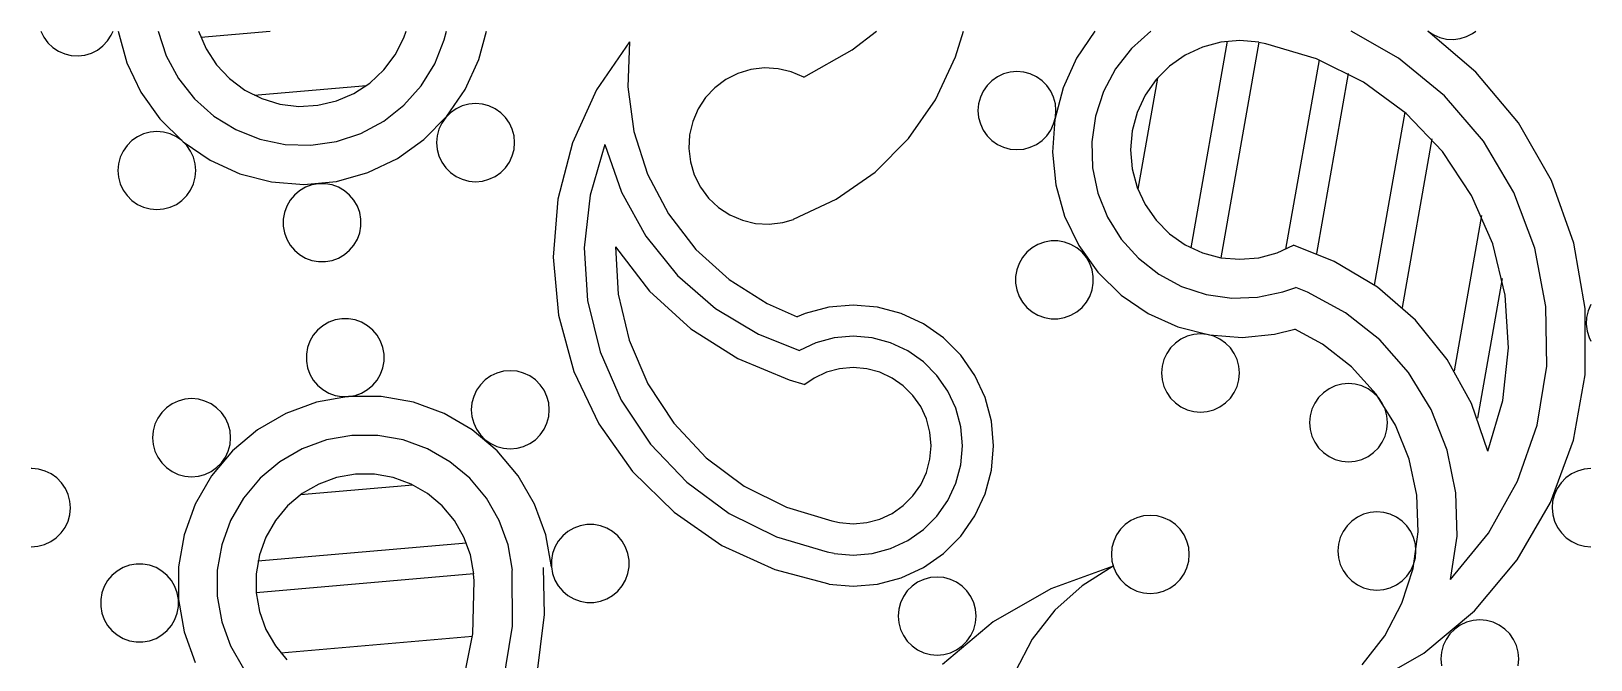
# Model space of a CAD drawing. Extents: x 0 to 100, y 0 to 100.
# Drawn here: x 0 to 100, y 59.7 to 100 of the extents above; entities that cross this region are included whole.
import ezdxf

# ---------------------------------------------------------------- set-up
doc = ezdxf.new("R2010")
doc.units = 0
doc.layers.add('default', color=7, linetype='CONTINUOUS')

msp = doc.modelspace()

# ---------------------------------------------------------------- linework, layer by layer
at = {"layer": 'default', "color": 0, "linetype": 'CONTINUOUS'}
for p, q in [((0.610357, 100), (0.806093, 99.610657)), ((0.806093, 99.610657), (1.066466, 99.261214)), ((1.066466, 99.261214), (1.383562, 98.962295)), ((4.24666, 98.796716), (4.596102, 99.057088)), ((4.596102, 99.057088), (4.895022, 99.374187)), ((4.895022, 99.374187), (5.134336, 99.738372)), ((5.134336, 99.738372), (5.256338, 100)), ((5.579245, 100), (6.138552, 97.983457)), ((8.133437, 100), (8.653941, 98.426993)), ((10.728661, 100), (11.209738, 98.877651)), ((10.869562, 99.610657), (15.319821, 100)), ((23.337379, 98.496834), (23.887921, 99.586799)), ((23.887921, 99.586799), (24.038317, 100)), ((25.875977, 97.91862), (26.48836, 99.458193)), ((26.48836, 99.458193), (26.633542, 100)), ((28.700359, 98.1811), (29.187735, 100)), ((38.369367, 99.31054), (36.251656, 96.240712)), ((38.369367, 99.31054), (38.256665, 96.436614)), ((52.649053, 98.816838), (54.205104, 100)), ((59.27081, 98.35751), (59.778229, 100)), ((68.202017, 100), (67.02271, 98.271274)), ((71.788696, 100), (70.554893, 98.894098)), ((76.688306, 99.354931), (74.356638, 86.131365)), ((76.275627, 99.294783), (75.096119, 98.978734)), ((77.49209, 99.401212), (76.275627, 99.294783)), ((78.708563, 99.294774), (76.275627, 85.496939)), ((78.708554, 99.294783), (77.49209, 99.401212)), ((79.15726, 99.19279), (78.705588, 99.277959)), ((82.401206, 98.240627), (79.15726, 99.19279)), ((87.66868, 98.270093), (84.63628, 100)), ((92.627752, 97.387211), (89.557005, 100)), ((89.559682, 100), (89.926063, 99.764049)), ((89.926063, 99.764049), (90.327841, 99.595312)), ((90.327841, 99.595312), (90.752821, 99.498901)), ((90.752821, 99.498901), (91.18809, 99.477755)), ((91.18809, 99.477755), (91.62041, 99.532505)), ((91.62041, 99.532505), (92.036668, 99.661496)), ((92.036668, 99.661496), (92.424194, 99.860819)), ((92.424194, 99.860819), (92.622966, 100)), ((1.383562, 98.962295), (1.747748, 98.722973)), ((1.747748, 98.722973), (2.147958, 98.550543)), ((2.147958, 98.550543), (2.572031, 98.450221)), ((2.572031, 98.450221), (3.007083, 98.42506)), ((3.007083, 98.42506), (3.439894, 98.47582)), ((3.439894, 98.47582), (3.857314, 98.60098)), ((3.857314, 98.60098), (4.24666, 98.796716)), ((8.653941, 98.426993), (9.439688, 96.968268)), ((11.209738, 98.877651), (11.878398, 97.855882)), ((22.605925, 97.519038), (23.337379, 98.496834)), ((27.832606, 96.276818), (28.700359, 98.1811)), ((49.539401, 97.056394), (52.649053, 98.816838)), ((57.989361, 95.609436), (59.27081, 98.35751)), ((67.02271, 98.271274), (66.161508, 96.364017)), ((70.554893, 98.894098), (69.531882, 97.590734)), ((73.989417, 98.462679), (72.989145, 97.762279)), ((75.096119, 98.978734), (73.989417, 98.462679)), ((82.572411, 98.172728), (80.432655, 86.037561)), ((85.430528, 96.739645), (82.401206, 98.240627)), ((90.623095, 95.853973), (87.66868, 98.270093)), ((6.138552, 97.983457), (7.039532, 96.094677)), ((11.878398, 97.855882), (12.714332, 96.965748)), ((21.715797, 96.683102), (22.605925, 97.519038)), ((25.005556, 96.508783), (25.875977, 97.91862)), ((45.315615, 97.29828), (44.536306, 96.90595)), ((46.15121, 97.549326), (45.315615, 97.29828)), ((47.017701, 97.651459), (46.15121, 97.549326)), ((47.888763, 97.601573), (47.017701, 97.651459)), ((48.737931, 97.401192), (47.888763, 97.601573)), ((49.539397, 97.056394), (48.737931, 97.401192)), ((61.957105, 97.079753), (61.600142, 96.829784)), ((62.352064, 97.263915), (61.957105, 97.079753)), ((62.772989, 97.376713), (62.352064, 97.263915)), ((63.207111, 97.414691), (62.772989, 97.376713)), ((63.641229, 97.376713), (63.207111, 97.414691)), ((64.062163, 97.263915), (63.641229, 97.376713)), ((64.457108, 97.079753), (64.062163, 97.263915)), ((64.81408, 96.829784), (64.457108, 97.079753)), ((69.531882, 97.590734), (68.750731, 96.129541)), ((72.989145, 97.762279), (72.125685, 96.89882)), ((84.449222, 97.299111), (82.414863, 85.76166)), ((95.353517, 94.123371), (92.627752, 97.387211)), ((7.039532, 96.094677), (8.254808, 94.391048)), ((9.439688, 96.968268), (10.4668, 95.66814)), ((12.714332, 96.965748), (13.692133, 96.234308)), ((13.692133, 96.234308), (14.782096, 95.683765)), ((14.304257, 95.895879), (21.508585, 96.526175)), ((19.571676, 95.533365), (20.694031, 96.014442)), ((20.694031, 96.014442), (21.715797, 96.683102)), ((23.903542, 95.271506), (25.005556, 96.508783)), ((26.64736, 94.552156), (27.832606, 96.276818)), ((36.251656, 96.240712), (34.699188, 92.849795)), ((38.256665, 96.436614), (38.644721, 93.586765)), ((43.836969, 96.384253), (43.238851, 95.749049)), ((44.536306, 96.90595), (43.836969, 96.384253)), ((61.04205, 96.164685), (60.85788, 95.769739)), ((61.291998, 96.521661), (61.04205, 96.164685)), ((61.600142, 96.829784), (61.291998, 96.521661)), ((65.122225, 96.521661), (64.81408, 96.829784)), ((65.372177, 96.164685), (65.122225, 96.521661)), ((65.556343, 95.769739), (65.372177, 96.164685)), ((66.161508, 96.364017), (65.644583, 94.336202)), ((68.750731, 96.129541), (68.235193, 94.554903)), ((72.211143, 96.998731), (70.955346, 89.876746)), ((72.125685, 96.89882), (71.425277, 95.898539)), ((88.153178, 94.735417), (85.430528, 96.739645)), ((10.4668, 95.66814), (11.704077, 94.566119)), ((14.782096, 95.683765), (15.9511, 95.330849)), ((15.9511, 95.330849), (17.163627, 95.186293)), ((17.163627, 95.186293), (18.382833, 95.25449)), ((18.382833, 95.25449), (19.571676, 95.533365)), ((22.603416, 94.244392), (23.903542, 95.271506)), ((27.245231, 95.02941), (26.888262, 94.779458)), ((27.640181, 95.21358), (27.245231, 95.02941)), ((28.061108, 95.326361), (27.640181, 95.21358)), ((28.495231, 95.364339), (28.061108, 95.326361)), ((28.929351, 95.326361), (28.495231, 95.364339)), ((29.35028, 95.21358), (28.929351, 95.326361)), ((29.74523, 95.02941), (29.35028, 95.21358)), ((30.102199, 94.779458), (29.74523, 95.02941)), ((42.760123, 95.019629), (42.415325, 94.218163)), ((43.238851, 95.749049), (42.760123, 95.019629)), ((56.250181, 93.125635), (57.989361, 95.609436)), ((60.745091, 95.34881), (60.707112, 94.914688)), ((60.85788, 95.769739), (60.745091, 95.34881)), ((65.669127, 95.34881), (65.556343, 95.769739)), ((65.707106, 94.914688), (65.669127, 95.34881)), ((71.425277, 95.898539), (70.909218, 94.791837)), ((93.113063, 92.961526), (90.623095, 95.853973)), ((8.254808, 94.391048), (9.747454, 92.924326)), ((11.704077, 94.566119), (13.113917, 93.695705)), ((21.144687, 93.458639), (22.603416, 94.244392)), ((25.180634, 93.059512), (26.64736, 94.552156)), ((26.330167, 94.114342), (26.145999, 93.719396)), ((26.580115, 94.471309), (26.330167, 94.114342)), ((26.888262, 94.779458), (26.580115, 94.471309)), ((30.41034, 94.471309), (30.102199, 94.779458)), ((30.660294, 94.114342), (30.41034, 94.471309)), ((30.84446, 93.719396), (30.660294, 94.114342)), ((42.415325, 94.218163), (42.214944, 93.369)), ((60.707112, 94.914688), (60.745091, 94.480565)), ((60.745091, 94.480565), (60.85788, 94.059636)), ((60.85788, 94.059636), (61.04205, 93.66469)), ((65.372177, 93.66469), (65.556343, 94.059636)), ((65.644583, 94.336202), (65.487634, 92.249429)), ((65.556343, 94.059636), (65.669127, 94.480565)), ((65.669127, 94.480565), (65.707106, 94.914688)), ((68.235193, 94.554903), (68.00091, 92.914659)), ((70.909218, 94.791837), (70.593169, 93.612338)), ((88.071491, 94.80692), (86.119641, 83.737405)), ((90.48643, 92.288859), (88.153178, 94.735417)), ((97.471103, 90.435784), (95.353517, 94.123371)), ((6.809634, 93.241513), (6.452664, 92.991569)), ((7.204583, 93.425692), (6.809634, 93.241513)), ((7.625513, 93.538472), (7.204583, 93.425692)), ((8.059633, 93.57645), (7.625513, 93.538472)), ((8.493754, 93.538472), (8.059633, 93.57645)), ((8.914684, 93.425692), (8.493754, 93.538472)), ((9.309633, 93.241513), (8.914684, 93.425692)), ((9.666604, 92.991569), (9.309633, 93.241513)), ((13.113917, 93.695705), (14.653488, 93.083317)), ((14.653488, 93.083317), (16.276009, 92.747583)), ((19.571676, 92.93814), (21.144687, 93.458639)), ((23.477, 91.84423), (25.180634, 93.059512)), ((26.03321, 93.298449), (25.995232, 92.864345)), ((26.145999, 93.719396), (26.03321, 93.298449)), ((30.957249, 93.298449), (30.84446, 93.719396)), ((30.995232, 92.864345), (30.957249, 93.298449)), ((38.644721, 93.586765), (39.52175, 90.847614)), ((42.214944, 93.369), (42.165058, 92.497929)), ((54.106112, 90.981558), (56.250181, 93.125635)), ((61.04205, 93.66469), (61.291998, 93.307714)), ((61.291998, 93.307714), (61.600142, 92.999574)), ((64.81408, 92.999574), (65.122225, 93.307714)), ((65.122225, 93.307714), (65.372177, 93.66469)), ((70.593169, 93.612338), (70.48674, 92.395866)), ((89.801262, 93.099371), (87.898817, 82.310062)), ((5.89457, 92.326453), (5.710402, 91.931499)), ((6.144522, 92.683429), (5.89457, 92.326453)), ((6.452664, 92.991569), (6.144522, 92.683429)), ((9.974745, 92.683429), (9.666604, 92.991569)), ((9.747454, 92.924326), (11.472116, 91.739078)), ((10.224697, 92.326453), (9.974745, 92.683429)), ((10.408865, 91.931499), (10.224697, 92.326453)), ((16.276009, 92.747583), (17.932178, 92.698695)), ((17.932178, 92.698695), (19.571676, 92.93814)), ((25.995232, 92.864345), (26.03321, 92.430222)), ((26.03321, 92.430222), (26.145999, 92.009293)), ((26.145999, 92.009293), (26.330167, 91.614338)), ((30.660294, 91.614338), (30.84446, 92.009293)), ((30.84446, 92.009293), (30.957249, 92.430222)), ((30.957249, 92.430222), (30.995232, 92.864345)), ((34.699188, 92.849795), (33.759129, 89.240798)), ((36.791505, 92.736385), (35.839355, 89.492439)), ((36.791505, 92.736385), (37.844358, 89.688342)), ((42.165058, 92.497929), (42.267187, 91.631442)), ((61.600142, 92.999574), (61.957105, 92.749622)), ((61.957105, 92.749622), (62.352064, 92.565452)), ((62.352064, 92.565452), (62.772989, 92.452663)), ((62.772989, 92.452663), (63.207111, 92.414684)), ((63.207111, 92.414684), (63.641229, 92.452663)), ((63.641229, 92.452663), (64.062163, 92.565452)), ((64.062163, 92.565452), (64.457108, 92.749622)), ((64.457108, 92.749622), (64.81408, 92.999574)), ((65.487634, 92.249429), (65.695444, 90.1671)), ((68.00091, 92.914659), (68.055016, 91.25864)), ((70.48674, 92.395866), (70.593169, 91.179394)), ((92.35941, 89.474303), (90.48643, 92.288859)), ((95.062935, 89.680643), (93.113063, 92.961526)), ((5.597614, 91.510578), (5.559634, 91.076456)), ((5.559634, 91.076456), (5.597614, 90.642333)), ((5.710402, 91.931499), (5.597614, 91.510578)), ((10.521653, 91.510578), (10.408865, 91.931499)), ((10.559633, 91.076456), (10.521653, 91.510578)), ((10.521653, 90.642333), (10.559633, 91.076456)), ((11.472116, 91.739078), (13.376393, 90.871323)), ((21.588218, 90.943256), (23.477, 91.84423)), ((26.330167, 91.614338), (26.580115, 91.25738)), ((26.580115, 91.25738), (26.888262, 90.949231)), ((30.102199, 90.949231), (30.41034, 91.25738)), ((30.41034, 91.25738), (30.660294, 91.614338)), ((42.267187, 91.631442), (42.518233, 90.795848)), ((68.055016, 91.25864), (68.395864, 89.637188)), ((70.593169, 91.179394), (70.909218, 89.999894)), ((5.597614, 90.642333), (5.710402, 90.221404)), ((5.710402, 90.221404), (5.89457, 89.82645)), ((10.224697, 89.82645), (10.408865, 90.221404)), ((10.408865, 90.221404), (10.521653, 90.642333)), ((13.376393, 90.871323), (15.402424, 90.34743)), ((15.402424, 90.34743), (17.488647, 90.183303)), ((17.591172, 90.003805), (17.213779, 89.785917)), ((17.488647, 90.183303), (19.571676, 90.383947)), ((18.000671, 90.152857), (17.591172, 90.003805)), ((18.429831, 90.228525), (18.000671, 90.152857)), ((18.865607, 90.228525), (18.429831, 90.228525)), ((19.294769, 90.152857), (18.865607, 90.228525)), ((19.704268, 90.003805), (19.294769, 90.152857)), ((19.571676, 90.383947), (21.588218, 90.943256)), ((20.081661, 89.785917), (19.704268, 90.003805)), ((26.888262, 90.949231), (27.245231, 90.699279)), ((27.245231, 90.699279), (27.640181, 90.515117)), ((27.640181, 90.515117), (28.061108, 90.402328)), ((28.061108, 90.402328), (28.495231, 90.364341)), ((28.495231, 90.364341), (28.929351, 90.402328)), ((28.929351, 90.402328), (29.35028, 90.515117)), ((29.35028, 90.515117), (29.74523, 90.699279)), ((29.74523, 90.699279), (30.102199, 90.949231)), ((39.52175, 90.847614), (40.861111, 88.302362)), ((42.518233, 90.795848), (42.910562, 90.016543)), ((42.910562, 90.016543), (43.43226, 89.31721)), ((51.622307, 89.242382), (54.106112, 90.981558)), ((65.695444, 90.1671), (66.261681, 88.152496)), ((98.91618, 86.436504), (97.471103, 90.435784)), ((5.89457, 89.82645), (6.144522, 89.469491)), ((6.144522, 89.469491), (6.452664, 89.161342)), ((6.452664, 89.161342), (6.809634, 88.91139)), ((9.309633, 88.91139), (9.666604, 89.161342)), ((9.666604, 89.161342), (9.974745, 89.469491)), ((9.974745, 89.469491), (10.224697, 89.82645)), ((16.59984, 89.171981), (16.381952, 88.794585)), ((16.879953, 89.505807), (16.59984, 89.171981)), ((17.213779, 89.785917), (16.879953, 89.505807)), ((20.415486, 89.505807), (20.081661, 89.785917)), ((20.695597, 89.171981), (20.415486, 89.505807)), ((20.91349, 88.794585), (20.695597, 89.171981)), ((33.759129, 89.240798), (33.460048, 85.523387)), ((35.839355, 89.492439), (35.464974, 86.13245)), ((37.844358, 89.688342), (39.410505, 86.869411)), ((43.43226, 89.31721), (44.067468, 88.719083)), ((48.874228, 87.960933), (51.622307, 89.242382)), ((68.395864, 89.637188), (69.013094, 88.099566)), ((70.909218, 89.999894), (71.425277, 88.893184)), ((93.715188, 86.377275), (92.35941, 89.474303)), ((96.413465, 86.111006), (95.062935, 89.680643)), ((6.809634, 88.91139), (7.204583, 88.727228)), ((7.204583, 88.727228), (7.625513, 88.614431)), ((7.625513, 88.614431), (8.059633, 88.576452)), ((8.059633, 88.576452), (8.493754, 88.614431)), ((8.493754, 88.614431), (8.914684, 88.727228)), ((8.914684, 88.727228), (9.309633, 88.91139)), ((16.232906, 88.385082), (16.157232, 87.955929)), ((16.381952, 88.794585), (16.232906, 88.385082)), ((21.062536, 88.385082), (20.91349, 88.794585)), ((21.138208, 87.955929), (21.062536, 88.385082)), ((40.861111, 88.302362), (42.622102, 86.028357)), ((44.067468, 88.719083), (44.796888, 88.240351)), ((44.796888, 88.240351), (45.598358, 87.895553)), ((66.261681, 88.152496), (67.169143, 86.266813)), ((69.013094, 88.099566), (69.887953, 86.692467)), ((71.425277, 88.893184), (72.125685, 87.892911)), ((92.998166, 88.194814), (91.246103, 78.258404)), ((16.157232, 87.955929), (16.157232, 87.520153)), ((16.157232, 87.520153), (16.232906, 87.090999)), ((16.232906, 87.090999), (16.381952, 86.681496)), ((20.91349, 86.681496), (21.062536, 87.090999)), ((21.062536, 87.090999), (21.138208, 87.520153)), ((21.138208, 87.520153), (21.138208, 87.955929)), ((45.598358, 87.895553), (46.447526, 87.695163)), ((46.447526, 87.695163), (47.318588, 87.645286)), ((47.318588, 87.645286), (48.185079, 87.747419)), ((48.185079, 87.747419), (48.880072, 87.944888)), ((72.125685, 87.892911), (72.989145, 87.029461)), ((72.989145, 87.029461), (73.989417, 86.329052)), ((16.381952, 86.681496), (16.59984, 86.3041)), ((16.59984, 86.3041), (16.879953, 85.970274)), ((20.415486, 85.970274), (20.695597, 86.3041)), ((20.695597, 86.3041), (20.91349, 86.681496)), ((35.464974, 86.13245), (35.679736, 82.75848)), ((37.467072, 86.185056), (37.642283, 83.157948)), ((37.467072, 86.185056), (39.64729, 83.353851)), ((39.410505, 86.869411), (41.442362, 84.365295)), ((42.622102, 86.028357), (44.751211, 84.094696)), ((64.176063, 86.123806), (63.842241, 85.843697)), ((64.553459, 86.341694), (64.176063, 86.123806)), ((64.962958, 86.490747), (64.553459, 86.341694)), ((65.39212, 86.566415), (64.962958, 86.490747)), ((65.827896, 86.566415), (65.39212, 86.566415)), ((66.257058, 86.490747), (65.827896, 86.566415)), ((66.666548, 86.341694), (66.257058, 86.490747)), ((67.043943, 86.123806), (66.666548, 86.341694)), ((67.377779, 85.843697), (67.043943, 86.123806)), ((67.169143, 86.266813), (68.390273, 84.567374)), ((69.887953, 86.692467), (70.993866, 85.458672)), ((73.989417, 86.329052), (75.096119, 85.812989)), ((79.888062, 85.812989), (80.929962, 86.292097)), ((83.548336, 85.25648), (80.929962, 86.292088)), ((94.512568, 83.09186), (93.715188, 86.377275)), ((97.123628, 82.361093), (96.413465, 86.111006)), ((99.644839, 82.247044), (98.91618, 86.436504)), ((16.879953, 85.970274), (17.213779, 85.690165)), ((17.213779, 85.690165), (17.591172, 85.472277)), ((17.591172, 85.472277), (18.000671, 85.323224)), ((18.000671, 85.323224), (18.429831, 85.247547)), ((18.429831, 85.247547), (18.865607, 85.247547)), ((18.865607, 85.247547), (19.294769, 85.323224)), ((19.294769, 85.323224), (19.704268, 85.472277)), ((19.704268, 85.472277), (20.081661, 85.690165)), ((20.081661, 85.690165), (20.415486, 85.970274)), ((33.460048, 85.523387), (33.811031, 81.810533)), ((63.344239, 85.132475), (63.195195, 84.72298)), ((63.562127, 85.50987), (63.344239, 85.132475)), ((63.842241, 85.843697), (63.562127, 85.50987)), ((67.657888, 85.50987), (67.377779, 85.843697)), ((67.875776, 85.132475), (67.657888, 85.50987)), ((68.02482, 84.72298), (67.875776, 85.132475)), ((70.993866, 85.458672), (72.297218, 84.435653)), ((75.096119, 85.812989), (76.275627, 85.496948)), ((76.275627, 85.496948), (77.49209, 85.390519)), ((77.49209, 85.390519), (78.708554, 85.496948)), ((78.708554, 85.496948), (79.888062, 85.812989)), ((86.314118, 83.5983), (83.548336, 85.25648)), ((41.442362, 84.365295), (43.878184, 82.25204)), ((44.751211, 84.094696), (47.183748, 82.560119)), ((63.195195, 84.72298), (63.119523, 84.293818)), ((63.119523, 84.293818), (63.119523, 83.858042)), ((68.100492, 84.293818), (68.02482, 84.72298)), ((68.100492, 83.858042), (68.100492, 84.293818)), ((68.390273, 84.567374), (69.887953, 83.105788)), ((72.297218, 84.435653), (73.758415, 83.654511)), ((94.318442, 84.165019), (92.740095, 75.213702)), ((37.642283, 83.157948), (38.340483, 80.20727)), ((39.64729, 83.353851), (42.286018, 80.944248)), ((63.119523, 83.858042), (63.195195, 83.42888)), ((63.195195, 83.42888), (63.344239, 83.019385)), ((63.344239, 83.019385), (63.562127, 82.64199)), ((67.657888, 82.64199), (67.875776, 83.019385)), ((67.875776, 83.019385), (68.02482, 83.42888)), ((68.02482, 83.42888), (68.100492, 83.858042)), ((69.887953, 83.105788), (71.616682, 81.926481)), ((73.758415, 83.654511), (75.333061, 83.138963)), ((75.333061, 83.138963), (76.973306, 82.904689)), ((78.629307, 82.958791), (80.25076, 83.299635)), ((80.25076, 83.299635), (81.087317, 83.596664)), ((81.828731, 83.296432), (81.087317, 83.596646)), ((84.280284, 81.966638), (81.828731, 83.296432)), ((88.749949, 81.485036), (86.314118, 83.5983)), ((94.727333, 79.717899), (94.512568, 83.09186)), ((35.679736, 82.75848), (36.477118, 79.473065)), ((43.878184, 82.25204), (46.643966, 80.59386)), ((47.183748, 82.560119), (49.117015, 81.716274)), ((51.136453, 82.323027), (49.620205, 81.916743)), ((52.700216, 82.459841), (51.136453, 82.323027)), ((54.263975, 82.323027), (52.700216, 82.459841)), ((55.780228, 81.916743), (54.263975, 82.323027)), ((63.562127, 82.64199), (63.842241, 82.308163)), ((63.842241, 82.308163), (64.176063, 82.028054)), ((64.176063, 82.028054), (64.553459, 81.810157)), ((66.666548, 81.810157), (67.043943, 82.028054)), ((67.043943, 82.028054), (67.377779, 82.308163)), ((67.377779, 82.308163), (67.657888, 82.64199)), ((76.973306, 82.904689), (78.629307, 82.958791)), ((97.171825, 78.544821), (97.123628, 82.361093)), ((99.634926, 77.994716), (99.644839, 82.247044)), ((99.830129, 82.089549), (99.732519, 81.66484)), ((100, 82.490855), (99.830129, 82.089549)), ((18.69891, 81.141918), (18.365088, 80.8618)), ((19.076308, 81.359806), (18.69891, 81.141918)), ((19.485807, 81.50885), (19.076308, 81.359806)), ((19.914965, 81.584518), (19.485807, 81.50885)), ((20.350743, 81.584518), (19.914965, 81.584518)), ((20.779898, 81.50885), (20.350743, 81.584518)), ((21.189399, 81.359806), (20.779898, 81.50885)), ((21.566795, 81.141918), (21.189399, 81.359806)), ((21.900621, 80.8618), (21.566795, 81.141918)), ((33.811031, 81.810533), (34.801415, 78.215027)), ((49.620205, 81.916743), (49.117011, 81.716274)), ((57.202886, 81.253351), (55.780228, 81.916743)), ((58.48874, 80.352989), (57.202886, 81.253351)), ((64.553459, 81.810157), (64.962958, 81.661113)), ((64.962958, 81.661113), (65.39212, 81.585445)), ((65.39212, 81.585445), (65.827896, 81.585445)), ((65.827896, 81.585445), (66.257058, 81.661113)), ((66.257058, 81.661113), (66.666548, 81.810157)), ((71.616682, 81.926481), (73.523931, 81.065287)), ((73.523931, 81.065287), (75.551746, 80.548358)), ((86.463669, 80.231338), (84.280284, 81.966638)), ((90.781797, 78.980912), (88.749949, 81.485036)), ((99.732519, 81.66484), (99.710139, 81.229633)), ((99.710139, 81.229633), (99.763682, 80.797155)), ((17.867084, 80.150578), (17.71804, 79.741083)), ((18.084972, 80.527964), (17.867084, 80.150578)), ((18.365088, 80.8618), (18.084972, 80.527964)), ((22.180735, 80.527964), (21.900621, 80.8618)), ((22.398623, 80.150578), (22.180735, 80.527964)), ((22.547667, 79.741083), (22.398623, 80.150578)), ((38.340483, 80.20727), (39.540459, 77.422643)), ((42.286018, 80.944248), (45.303083, 79.029459)), ((46.643966, 80.59386), (49.262345, 79.558251)), ((50.304244, 80.037369), (49.262345, 79.55826)), ((51.483748, 80.353418), (50.304244, 80.037369)), ((52.700216, 80.459838), (51.483748, 80.353418)), ((53.916684, 80.353418), (52.700216, 80.459838)), ((55.096188, 80.037369), (53.916684, 80.353418)), ((56.202889, 79.521297), (55.096188, 80.037369)), ((59.598714, 79.243016), (58.48874, 80.352989)), ((73.366287, 80.025995), (73.058151, 79.717846)), ((73.723262, 80.275948), (73.366287, 80.025995)), ((74.118208, 80.460109), (73.723262, 80.275948)), ((74.539137, 80.572898), (74.118208, 80.460109)), ((74.97326, 80.610885), (74.539137, 80.572898)), ((75.407382, 80.572898), (74.97326, 80.610885)), ((75.828312, 80.460109), (75.407382, 80.572898)), ((75.551746, 80.548358), (77.638527, 80.391414)), ((76.223257, 80.275948), (75.828312, 80.460109)), ((76.580233, 80.025995), (76.223257, 80.275948)), ((76.888373, 79.717846), (76.580233, 80.025995)), ((77.638527, 80.391414), (79.720856, 80.599214)), ((79.720856, 80.599214), (81.019733, 80.920504)), ((82.794997, 79.950931), (81.019733, 80.920487)), ((88.312554, 78.143261), (86.463669, 80.231338)), ((99.763682, 80.797155), (99.891501, 80.380548)), ((99.891501, 80.380548), (100, 80.147857)), ((17.71804, 79.741083), (17.642368, 79.311921)), ((17.642368, 79.311921), (17.642368, 78.876145)), ((22.623342, 79.311921), (22.547667, 79.741083)), ((22.623342, 78.876145), (22.623342, 79.311921)), ((36.477118, 79.473065), (37.832897, 76.376028)), ((45.303083, 79.029459), (48.606813, 77.667669)), ((57.203166, 78.820897), (56.202889, 79.521297)), ((60.499075, 77.957166), (59.598714, 79.243016)), ((72.808198, 79.360888), (72.624033, 78.965934)), ((73.058151, 79.717846), (72.808198, 79.360888)), ((77.138317, 79.360888), (76.888373, 79.717846)), ((77.322496, 78.965934), (77.138317, 79.360888)), ((84.650925, 78.504174), (82.794997, 79.950931)), ((94.352947, 76.357901), (94.727333, 79.717899)), ((17.642368, 78.876145), (17.71804, 78.446983)), ((17.71804, 78.446983), (17.867084, 78.03748)), ((17.867084, 78.03748), (18.084972, 77.660093)), ((22.180735, 77.660093), (22.398623, 78.03748)), ((22.398623, 78.03748), (22.547667, 78.446983)), ((22.547667, 78.446983), (22.623342, 78.876145)), ((29.865889, 78.104845), (29.470937, 77.920666)), ((30.286818, 78.217626), (29.865889, 78.104845)), ((30.720936, 78.255604), (30.286818, 78.217626)), ((31.155059, 78.217626), (30.720936, 78.255604)), ((31.575988, 78.104845), (31.155059, 78.217626)), ((31.970938, 77.920666), (31.575988, 78.104845)), ((34.801415, 78.215027), (36.401103, 74.846123)), ((50.988284, 78.157985), (50.19754, 77.789251)), ((51.831048, 78.3838), (50.988284, 78.157985)), ((52.700216, 78.459826), (51.831048, 78.3838)), ((53.569384, 78.3838), (52.700216, 78.459826)), ((54.412148, 78.157985), (53.569384, 78.3838)), ((55.202888, 77.789251), (54.412148, 78.157985)), ((58.066621, 77.957446), (57.203166, 78.820897)), ((72.511239, 78.545004), (72.473256, 78.110882)), ((72.473256, 78.110882), (72.511239, 77.676759)), ((72.624033, 78.965934), (72.511239, 78.545004)), ((77.435276, 78.545004), (77.322496, 78.965934)), ((77.473254, 78.110882), (77.435276, 78.545004)), ((77.435276, 77.676759), (77.473254, 78.110882)), ((86.227435, 76.757115), (84.650925, 78.504174)), ((89.770755, 75.765854), (88.312554, 78.143261)), ((92.347949, 76.161998), (90.781797, 78.980912)), ((96.556603, 74.778171), (97.171825, 78.544821)), ((18.084972, 77.660093), (18.365088, 77.326266)), ((18.365088, 77.326266), (18.69891, 77.046148)), ((18.69891, 77.046148), (19.076308, 76.82826)), ((21.189399, 76.82826), (21.566795, 77.046148)), ((21.566795, 77.046148), (21.900621, 77.326266)), ((21.900621, 77.326266), (22.180735, 77.660093)), ((28.555875, 77.005607), (28.371707, 76.610652)), ((28.805823, 77.362583), (28.555875, 77.005607)), ((29.11397, 77.670723), (28.805823, 77.362583)), ((29.470937, 77.920666), (29.11397, 77.670723)), ((32.327907, 77.670723), (31.970938, 77.920666)), ((32.63605, 77.362583), (32.327907, 77.670723)), ((32.886002, 77.005607), (32.63605, 77.362583)), ((33.07017, 76.610652), (32.886002, 77.005607)), ((39.540459, 77.422643), (41.205747, 74.888703)), ((48.606813, 77.667669), (49.599553, 77.38379)), ((50.19754, 77.789251), (49.599553, 77.38379)), ((55.917592, 77.288813), (55.202888, 77.789251)), ((56.534533, 76.671868), (55.917592, 77.288813)), ((58.767025, 76.957165), (58.066621, 77.957446)), ((61.162477, 76.534503), (60.499075, 77.957166)), ((72.511239, 77.676759), (72.624033, 77.25583)), ((72.624033, 77.25583), (72.808198, 76.860885)), ((77.138317, 76.860885), (77.322496, 77.25583)), ((77.322496, 77.25583), (77.435276, 77.676759)), ((83.215366, 77.095273), (82.858408, 76.845329)), ((83.610321, 77.279452), (83.215366, 77.095273)), ((84.03125, 77.392232), (83.610321, 77.279452)), ((84.465372, 77.430202), (84.03125, 77.392232)), ((84.899486, 77.392232), (84.465372, 77.430202)), ((85.320416, 77.279452), (84.899486, 77.392232)), ((85.71537, 77.095273), (85.320416, 77.279452)), ((86.072346, 76.845329), (85.71537, 77.095273)), ((98.886767, 73.808703), (99.634926, 77.994716)), ((9.035336, 76.132804), (8.678368, 75.882851)), ((9.430286, 76.316974), (9.035336, 76.132804)), ((9.851217, 76.429754), (9.430286, 76.316974)), ((10.285337, 76.467733), (9.851217, 76.429754)), ((10.719456, 76.429754), (10.285337, 76.467733)), ((11.140385, 76.316974), (10.719456, 76.429754)), ((11.535337, 76.132804), (11.140385, 76.316974)), ((11.892305, 75.882851), (11.535337, 76.132804)), ((18.289865, 76.24016), (16.323398, 75.524432)), ((20.350743, 76.603548), (18.289865, 76.24016)), ((19.076308, 76.82826), (19.485807, 76.679216)), ((19.485807, 76.679216), (19.914965, 76.603548)), ((19.914965, 76.603548), (20.350743, 76.603548)), ((20.350743, 76.603548), (20.779898, 76.679216)), ((22.443412, 76.603548), (20.350743, 76.603548)), ((20.779898, 76.679216), (21.189399, 76.82826)), ((24.504289, 76.24016), (22.443412, 76.603548)), ((26.470753, 75.524432), (24.504289, 76.24016)), ((28.258918, 76.189723), (28.220937, 75.755609)), ((28.371707, 76.610652), (28.258918, 76.189723)), ((33.182957, 76.189723), (33.07017, 76.610652)), ((33.22094, 75.755609), (33.182957, 76.189723)), ((37.832897, 76.376028), (39.705868, 73.56148)), ((57.034967, 75.957172), (56.534533, 76.671868)), ((59.283089, 75.850463), (58.767025, 76.957165)), ((61.568752, 75.018255), (61.162477, 76.534503)), ((72.808198, 76.860885), (73.058151, 76.503917)), ((73.058151, 76.503917), (73.366287, 76.195768)), ((73.366287, 76.195768), (73.723262, 75.945816)), ((76.223257, 75.945816), (76.580233, 76.195768)), ((76.580233, 76.195768), (76.888373, 76.503917)), ((76.888373, 76.503917), (77.138317, 76.860885)), ((82.300307, 76.180213), (82.116145, 75.785259)), ((82.550259, 76.537189), (82.300307, 76.180213)), ((82.858408, 76.845329), (82.550259, 76.537189)), ((86.380486, 76.537189), (86.072346, 76.845329)), ((87.47661, 74.762843), (86.227435, 76.757115)), ((86.630438, 76.180213), (86.380486, 76.537189)), ((86.814608, 75.785259), (86.630438, 76.180213)), ((93.400793, 73.11395), (92.347949, 76.161998)), ((93.400801, 73.113959), (94.352947, 76.357901)), ((8.120274, 75.217735), (7.936105, 74.822781)), ((8.370226, 75.574702), (8.120274, 75.217735)), ((8.678368, 75.882851), (8.370226, 75.574702)), ((12.200448, 75.574702), (11.892305, 75.882851)), ((12.4504, 75.217735), (12.200448, 75.574702)), ((12.634568, 74.822781), (12.4504, 75.217735)), ((16.323398, 75.524432), (14.511093, 74.478088)), ((28.283062, 74.478088), (26.470753, 75.524432)), ((28.220937, 75.755609), (28.258918, 75.321487)), ((28.258918, 75.321487), (28.371707, 74.900558)), ((33.07017, 74.900558), (33.182957, 75.321487)), ((33.182957, 75.321487), (33.22094, 75.755609)), ((57.403705, 75.166424), (57.034967, 75.957172)), ((57.62952, 74.323664), (57.403705, 75.166424)), ((59.599138, 74.670955), (59.283089, 75.850463)), ((61.705561, 73.454492), (61.568752, 75.018255)), ((73.723262, 75.945816), (74.118208, 75.761646)), ((74.118208, 75.761646), (74.539137, 75.648866)), ((74.539137, 75.648866), (74.97326, 75.610887)), ((74.97326, 75.610887), (75.407382, 75.648866)), ((75.407382, 75.648866), (75.828312, 75.761646)), ((75.828312, 75.761646), (76.223257, 75.945816)), ((82.003347, 75.36433), (81.965369, 74.930216)), ((82.116145, 75.785259), (82.003347, 75.36433)), ((86.927389, 75.36433), (86.814608, 75.785259)), ((86.965367, 74.930216), (86.927389, 75.36433)), ((90.793975, 73.171347), (89.770755, 75.765854)), ((7.823317, 74.401852), (7.785337, 73.967738)), ((7.936105, 74.822781), (7.823317, 74.401852)), ((12.747356, 74.401852), (12.634568, 74.822781)), ((12.785337, 73.967738), (12.747356, 74.401852)), ((14.511093, 74.478088), (12.908015, 73.132948)), ((20.568631, 74.113064), (18.936912, 73.825343)), ((22.22552, 74.113064), (20.568631, 74.113064)), ((23.857241, 73.825343), (22.22552, 74.113064)), ((29.88614, 73.132948), (28.283062, 74.478088)), ((28.371707, 74.900558), (28.555875, 74.505603)), ((28.555875, 74.505603), (28.805823, 74.148645)), ((28.805823, 74.148645), (29.11397, 73.840496)), ((32.327907, 73.840496), (32.63605, 74.148645)), ((32.63605, 74.148645), (32.886002, 74.505603)), ((32.886002, 74.505603), (33.07017, 74.900558)), ((36.401103, 74.846123), (38.561494, 71.806176)), ((41.205747, 74.888703), (43.285753, 72.682435)), ((57.705564, 73.454492), (57.62952, 74.323664)), ((59.705562, 73.454492), (59.599138, 74.670955)), ((81.965369, 74.930216), (82.003347, 74.496093)), ((82.003347, 74.496093), (82.116145, 74.075164)), ((82.116145, 74.075164), (82.300307, 73.68021)), ((86.630438, 73.68021), (86.814608, 74.075164)), ((86.814608, 74.075164), (86.927389, 74.496093)), ((86.927389, 74.496093), (86.965367, 74.930216)), ((88.360515, 72.581955), (87.47661, 74.762843)), ((95.29665, 71.175565), (96.556603, 74.778171)), ((7.785337, 73.967738), (7.823317, 73.533615)), ((7.823317, 73.533615), (7.936105, 73.112686)), ((7.936105, 73.112686), (8.120274, 72.717736)), ((12.908015, 73.132948), (11.562873, 71.529868)), ((12.4504, 72.717736), (12.634568, 73.112686)), ((12.634568, 73.112686), (12.747356, 73.533615)), ((12.747356, 73.533615), (12.785337, 73.967738)), ((17.379943, 73.258659), (15.945034, 72.430212)), ((18.936912, 73.825343), (17.379943, 73.258659)), ((25.414211, 73.258659), (23.857241, 73.825343)), ((26.849118, 72.430212), (25.414211, 73.258659)), ((29.11397, 73.840496), (29.470937, 73.590544)), ((29.470937, 73.590544), (29.865889, 73.406382)), ((29.865889, 73.406382), (30.286818, 73.293584)), ((31.231278, 71.529868), (29.88614, 73.132948)), ((30.286818, 73.293584), (30.720936, 73.255606)), ((30.720936, 73.255606), (31.155059, 73.293584)), ((31.155059, 73.293584), (31.575988, 73.406382)), ((31.575988, 73.406382), (31.970938, 73.590544)), ((31.970938, 73.590544), (32.327907, 73.840496)), ((39.705868, 73.56148), (42.039133, 71.114923)), ((57.62952, 72.585319), (57.705564, 73.454492)), ((59.599138, 72.238028), (59.705562, 73.454492)), ((61.568752, 71.890733), (61.705561, 73.454492)), ((82.300307, 73.68021), (82.550259, 73.323251)), ((82.550259, 73.323251), (82.858408, 73.015107)), ((82.858408, 73.015107), (83.215366, 72.76515)), ((85.71537, 72.76515), (86.072346, 73.015107)), ((86.072346, 73.015107), (86.380486, 73.323251)), ((86.380486, 73.323251), (86.630438, 73.68021)), ((91.351123, 70.438582), (90.793975, 73.171347)), ((97.423064, 69.816191), (98.886767, 73.808703)), ((8.120274, 72.717736), (8.370226, 72.360769)), ((8.370226, 72.360769), (8.678368, 72.052629)), ((8.678368, 72.052629), (9.035336, 71.802672)), ((11.535337, 71.802672), (11.892305, 72.052629)), ((11.892305, 72.052629), (12.200448, 72.360769)), ((12.200448, 72.360769), (12.4504, 72.717736)), ((15.945034, 72.430212), (14.675782, 71.365182)), ((28.118373, 71.365182), (26.849118, 72.430212)), ((43.285753, 72.682435), (45.717271, 70.870872)), ((57.403705, 71.74256), (57.62952, 72.585319)), ((59.283089, 71.058524), (59.599138, 72.238028)), ((83.215366, 72.76515), (83.610321, 72.580984)), ((83.610321, 72.580984), (84.03125, 72.468191)), ((84.03125, 72.468191), (84.465372, 72.430212)), ((84.465372, 72.430212), (84.899486, 72.468191)), ((84.899486, 72.468191), (85.320416, 72.580984)), ((85.320416, 72.580984), (85.71537, 72.76515)), ((88.852283, 70.280706), (88.360515, 72.581955)), ((0.033254, 71.986479), (-0.000002, 71.986479)), ((0.467112, 71.945618), (0.033254, 71.986479)), ((0.887283, 71.83003), (0.467112, 71.945618)), ((1.280998, 71.643244), (0.887283, 71.83003)), ((1.636297, 71.390916), (1.280998, 71.643244)), ((1.942383, 71.080733), (1.636297, 71.390916)), ((2.189956, 70.722108), (1.942383, 71.080733)), ((9.035336, 71.802672), (9.430286, 71.618506)), ((9.430286, 71.618506), (9.851217, 71.505713)), ((9.851217, 71.505713), (10.285337, 71.467735)), ((10.285337, 71.467735), (10.719456, 71.505713)), ((11.562873, 71.529868), (10.516536, 69.717566)), ((10.719456, 71.505713), (11.140385, 71.618506)), ((11.140385, 71.618506), (11.535337, 71.802672)), ((14.675782, 71.365182), (13.610753, 70.095933)), ((19.583959, 71.410531), (18.436489, 70.992891)), ((20.786521, 71.622575), (19.583959, 71.410531)), ((22.00763, 71.622575), (20.786521, 71.622575)), ((23.210196, 71.410531), (22.00763, 71.622575)), ((24.357664, 70.992891), (23.210196, 71.410531)), ((29.1834, 70.095933), (28.118373, 71.365182)), ((32.277617, 69.717566), (31.231278, 71.529868)), ((38.561494, 71.806176), (41.216946, 69.18757)), ((42.039133, 71.114923), (44.761783, 69.110695)), ((57.034967, 70.95182), (57.403705, 71.74256)), ((58.767025, 69.951819), (59.283089, 71.058524)), ((61.162477, 70.37448), (61.568752, 71.890733)), ((93.430258, 67.846481), (95.29665, 71.175565)), ((98.090874, 71.080733), (97.843302, 70.722108)), ((98.396959, 71.390916), (98.090874, 71.080733)), ((98.752255, 71.643235), (98.396959, 71.390916)), ((99.145975, 71.830025), (98.752255, 71.643235)), ((99.566144, 71.94561), (99.145975, 71.830025)), ((100, 71.986479), (99.566144, 71.94561)), ((2.371492, 70.325942), (2.189956, 70.722108)), ((2.481478, 69.904273), (2.371492, 70.325942)), ((13.610753, 70.095933), (12.782305, 68.661017)), ((17.378974, 70.382332), (16.443545, 69.59741)), ((24.476313, 70.936195), (17.271978, 70.305899)), ((18.436489, 70.992891), (17.378974, 70.382332)), ((25.41518, 70.382332), (24.357664, 70.992891)), ((26.350606, 69.59741), (25.41518, 70.382332)), ((30.011849, 68.661017), (29.1834, 70.095933)), ((45.717271, 70.870872), (48.426422, 69.509057)), ((55.917592, 69.62017), (56.534533, 70.237111)), ((56.534533, 70.237111), (57.034967, 70.95182)), ((60.499075, 68.951822), (61.162477, 70.37448)), ((88.936963, 67.92903), (88.852283, 70.280706)), ((91.425243, 67.650583), (91.351123, 70.438582)), ((97.661756, 70.325942), (97.551775, 69.904273)), ((97.843302, 70.722108), (97.661756, 70.325942)), ((2.360118, 68.615882), (2.475703, 69.03605)), ((2.475703, 69.03605), (2.516571, 69.46991)), ((2.516571, 69.46991), (2.481478, 69.904273)), ((10.516536, 69.717566), (9.800802, 67.751097)), ((16.443545, 69.59741), (15.658632, 68.661988)), ((27.135522, 68.661988), (26.350606, 69.59741)), ((32.993354, 67.751097), (32.277617, 69.717566)), ((41.216946, 69.18757), (44.286774, 67.069853)), ((44.761783, 69.110695), (47.791105, 67.609704)), ((48.426422, 69.509057), (51.33089, 68.638375)), ((54.412148, 68.750998), (55.202888, 69.119737)), ((55.202888, 69.119737), (55.917592, 69.62017)), ((58.066621, 68.951537), (58.767025, 69.951819)), ((85.43254, 69.059983), (85.037585, 68.875817)), ((85.853469, 69.172767), (85.43254, 69.059983)), ((86.287592, 69.210754), (85.853469, 69.172767)), ((86.721714, 69.172767), (86.287592, 69.210754)), ((87.142635, 69.059983), (86.721714, 69.172767)), ((87.537589, 68.875817), (87.142635, 69.059983)), ((95.288321, 66.138521), (97.423064, 69.816191)), ((97.551775, 69.904273), (97.516675, 69.46991)), ((97.516675, 69.46991), (97.55755, 69.036055)), ((97.55755, 69.036055), (97.67313, 68.615882)), ((1.921006, 67.866865), (2.173328, 68.222166)), ((2.173328, 68.222166), (2.360118, 68.615882)), ((12.782305, 68.661017), (12.215617, 67.104047)), ((15.658632, 68.661988), (15.048076, 67.604477)), ((27.746078, 67.604477), (27.135522, 68.661988)), ((30.578539, 67.104047), (30.011849, 68.661017)), ((34.790682, 68.173873), (34.413287, 67.955985)), ((35.200184, 68.322921), (34.790682, 68.173873)), ((35.629341, 68.398589), (35.200184, 68.322921)), ((36.065119, 68.398589), (35.629341, 68.398589)), ((36.494277, 68.322921), (36.065119, 68.398589)), ((36.903774, 68.173873), (36.494277, 68.322921)), ((37.281169, 67.955985), (36.903774, 68.173873)), ((51.33089, 68.638375), (51.834014, 68.541999)), ((51.831048, 68.525184), (52.700216, 68.449144)), ((52.700216, 68.449144), (53.569384, 68.525184)), ((53.569384, 68.525184), (54.412148, 68.750998)), ((56.202889, 67.387678), (57.203166, 68.088082)), ((57.203166, 68.088082), (58.066621, 68.951537)), ((59.598714, 67.665963), (60.499075, 68.951822)), ((69.841943, 68.099473), (69.591995, 67.742502)), ((70.150083, 68.407609), (69.841943, 68.099473)), ((70.507055, 68.657561), (70.150083, 68.407609)), ((70.902009, 68.841727), (70.507055, 68.657561)), ((71.322938, 68.954521), (70.902009, 68.841727)), ((71.757056, 68.992499), (71.322938, 68.954521)), ((72.191179, 68.954521), (71.757056, 68.992499)), ((72.612104, 68.841727), (72.191179, 68.954521)), ((73.007058, 68.657561), (72.612104, 68.841727)), ((73.364021, 68.407609), (73.007058, 68.657561)), ((73.672161, 68.099473), (73.364021, 68.407609)), ((73.922122, 67.742502), (73.672161, 68.099473)), ((84.372478, 68.31772), (84.122526, 67.960753)), ((84.680618, 68.62586), (84.372478, 68.31772)), ((85.037585, 68.875817), (84.680618, 68.62586)), ((87.894565, 68.62586), (87.537589, 68.875817)), ((88.202705, 68.31772), (87.894565, 68.62586)), ((88.45264, 67.960753), (88.202705, 68.31772)), ((97.67313, 68.615882), (97.859924, 68.222166)), ((97.859924, 68.222166), (98.112248, 67.866865)), ((-0.000002, 66.986595), (0.434361, 67.021682)), ((0.434361, 67.021682), (0.856032, 67.131667)), ((0.856032, 67.131667), (1.252198, 67.313208)), ((1.252198, 67.313208), (1.610822, 67.560781)), ((1.610822, 67.560781), (1.921006, 67.866865)), ((9.800802, 67.751097), (9.437414, 65.690225)), ((12.215617, 67.104047), (11.927901, 65.472328)), ((27.911001, 67.221421), (14.53453, 66.051133)), ((15.048076, 67.604477), (14.630429, 66.457002)), ((28.163725, 66.457002), (27.746078, 67.604477)), ((30.866255, 65.472328), (30.578539, 67.104047)), ((33.356742, 65.690225), (32.993354, 67.751097)), ((33.799351, 67.342049), (33.581459, 66.964653)), ((34.07946, 67.675871), (33.799351, 67.342049)), ((34.413287, 67.955985), (34.07946, 67.675871)), ((37.614996, 67.675871), (37.281169, 67.955985)), ((37.895105, 67.342049), (37.614996, 67.675871)), ((38.112993, 66.964653), (37.895105, 67.342049)), ((44.286774, 67.069853), (47.67769, 65.517389)), ((47.791105, 67.609704), (51.035046, 66.657554)), ((55.096188, 66.871619), (56.202889, 67.387678)), ((58.48874, 66.55599), (59.598714, 67.665963)), ((69.40782, 67.347547), (69.295036, 66.926618)), ((69.591995, 67.742502), (69.40782, 67.347547)), ((74.106283, 67.347547), (73.922122, 67.742502)), ((74.219081, 66.926618), (74.106283, 67.347547)), ((83.825567, 67.144873), (83.787588, 66.710755)), ((83.938364, 67.565803), (83.825567, 67.144873)), ((84.122526, 67.960753), (83.938364, 67.565803)), ((88.636827, 67.565803), (88.45264, 67.960753)), ((88.611998, 65.598367), (88.936963, 67.92903)), ((88.749608, 67.144873), (88.636827, 67.565803)), ((88.787586, 66.710755), (88.749608, 67.144873)), ((91.014138, 64.892066), (93.430258, 67.846481)), ((91.014138, 64.892066), (91.425243, 67.650583)), ((98.112248, 67.866865), (98.422426, 67.560781)), ((98.422426, 67.560781), (98.781047, 67.313208)), ((98.781047, 67.313208), (99.177217, 67.131667)), ((99.177217, 67.131667), (99.598881, 67.021682)), ((99.598881, 67.021682), (100, 66.986586)), ((14.630429, 66.457002), (14.418387, 65.25444)), ((28.375768, 65.25444), (28.163725, 66.457002)), ((33.432415, 66.555154), (33.356742, 66.125992)), ((33.356742, 66.125992), (33.356742, 65.690216)), ((33.581459, 66.964653), (33.432415, 66.555154)), ((38.262037, 66.555154), (38.112993, 66.964653)), ((38.337714, 66.125992), (38.262037, 66.555154)), ((38.337714, 65.690216), (38.337714, 66.125992)), ((51.035046, 66.657554), (51.486719, 66.572381)), ((51.483748, 66.555574), (52.700216, 66.449141)), ((52.700216, 66.449141), (53.916684, 66.555574)), ((53.916684, 66.555574), (55.096188, 66.871619)), ((57.202886, 65.655632), (58.48874, 66.55599)), ((69.295036, 66.926618), (69.257057, 66.4925)), ((69.257057, 66.4925), (69.295036, 66.058377)), ((69.295036, 66.058377), (69.40782, 65.637452)), ((74.106283, 65.637452), (74.219081, 66.058377)), ((74.25706, 66.4925), (74.219081, 66.926618)), ((74.219081, 66.058377), (74.25706, 66.4925)), ((83.787588, 66.710755), (83.825567, 66.276633)), ((83.825567, 66.276633), (83.938364, 65.855699)), ((88.636827, 65.855699), (88.749608, 66.276633)), ((88.749608, 66.276633), (88.787586, 66.710755)), ((92.547377, 62.887405), (95.288321, 66.138521)), ((5.179159, 65.14743), (4.899046, 64.813608)), ((5.512985, 65.427543), (5.179159, 65.14743)), ((5.890381, 65.645431), (5.512985, 65.427543)), ((6.299879, 65.79448), (5.890381, 65.645431)), ((6.729037, 65.870148), (6.299879, 65.79448)), ((7.164816, 65.870148), (6.729037, 65.870148)), ((7.593974, 65.79448), (7.164816, 65.870148)), ((8.003473, 65.645431), (7.593974, 65.79448)), ((8.380867, 65.427543), (8.003473, 65.645431)), ((8.714693, 65.14743), (8.380867, 65.427543)), ((8.994806, 64.813608), (8.714693, 65.14743)), ((9.437414, 65.690225), (9.437414, 63.597551)), ((11.927901, 65.472328), (11.927901, 63.815435)), ((14.418387, 65.25444), (14.418387, 64.033331)), ((28.375768, 65.254432), (14.418391, 64.033331)), ((28.393384, 64.794623), (28.35875, 65.252944)), ((30.868661, 61.891021), (30.849241, 65.470841)), ((32.914577, 62.635668), (32.841632, 65.645147)), ((33.356742, 65.690216), (33.432415, 65.261054)), ((33.432415, 65.261054), (33.581459, 64.851564)), ((38.112993, 64.851564), (38.262037, 65.261054)), ((38.262037, 65.261054), (38.337714, 65.690216)), ((47.67769, 65.517389), (51.139419, 64.602767)), ((55.780228, 64.992231), (57.202886, 65.655632)), ((57.652695, 65.003889), (57.231761, 64.8911)), ((58.086813, 65.041872), (57.652695, 65.003889)), ((58.520936, 65.003889), (58.086813, 65.041872)), ((58.941865, 64.8911), (58.520936, 65.003889)), ((69.373923, 65.737035), (65.374648, 64.291962)), ((69.373923, 65.737035), (67.379655, 64.48786)), ((69.40782, 65.637452), (69.591995, 65.242498)), ((69.591995, 65.242498), (69.841943, 64.885527)), ((73.672161, 64.885527), (73.922122, 65.242498)), ((73.922122, 65.242498), (74.106283, 65.637452)), ((83.938364, 65.855699), (84.122526, 65.460754)), ((84.122526, 65.460754), (84.372478, 65.103782)), ((84.372478, 65.103782), (84.680618, 64.795638)), ((87.887251, 63.359545), (88.611998, 65.598367)), ((87.894565, 64.795638), (88.202705, 65.103782)), ((88.202705, 65.103782), (88.45264, 65.460754)), ((88.45264, 65.460754), (88.636827, 65.855699)), ((4.532112, 64.026709), (4.456439, 63.597551)), ((4.681156, 64.436212), (4.532112, 64.026709)), ((4.899046, 64.813608), (4.681156, 64.436212)), ((9.212696, 64.436212), (8.994806, 64.813608)), ((9.361741, 64.026709), (9.212696, 64.436212)), ((9.437413, 63.597551), (9.361741, 64.026709)), ((14.418387, 64.033331), (14.630429, 62.83077)), ((28.313267, 61.414778), (28.393384, 64.794623)), ((33.581459, 64.851564), (33.799351, 64.47416)), ((33.799351, 64.47416), (34.07946, 64.140333)), ((34.07946, 64.140333), (34.413287, 63.860224)), ((37.281169, 63.860224), (37.614996, 64.140333)), ((37.614996, 64.140333), (37.895105, 64.47416)), ((37.895105, 64.47416), (38.112993, 64.851564)), ((51.136453, 64.585952), (52.700216, 64.449143)), ((52.700216, 64.449143), (54.263975, 64.585952)), ((54.263975, 64.585952), (55.780228, 64.992231)), ((56.171704, 64.148833), (55.921748, 63.791865)), ((56.479844, 64.456977), (56.171704, 64.148833)), ((56.836816, 64.706929), (56.479844, 64.456977)), ((57.231761, 64.8911), (56.836816, 64.706929)), ((59.336815, 64.706929), (58.941865, 64.8911)), ((59.693782, 64.456977), (59.336815, 64.706929)), ((60.001922, 64.148833), (59.693782, 64.456977)), ((60.251875, 63.791865), (60.001922, 64.148833)), ((65.374648, 64.291962), (61.687066, 62.174376)), ((67.379655, 64.48786), (65.632597, 62.911355)), ((69.841943, 64.885527), (70.150083, 64.577391)), ((70.150083, 64.577391), (70.507055, 64.327439)), ((70.507055, 64.327439), (70.902009, 64.143264)), ((70.902009, 64.143264), (71.322938, 64.030479)), ((71.322938, 64.030479), (71.757056, 63.992501)), ((71.757056, 63.992501), (72.191179, 64.030479)), ((72.191179, 64.030479), (72.612104, 64.143264)), ((72.612104, 64.143264), (73.007058, 64.327439)), ((73.007058, 64.327439), (73.364021, 64.577391)), ((73.364021, 64.577391), (73.672161, 64.885527)), ((84.680618, 64.795638), (85.037585, 64.545685)), ((85.037585, 64.545685), (85.43254, 64.361519)), ((85.43254, 64.361519), (85.853469, 64.248735)), ((85.853469, 64.248735), (86.287592, 64.210752)), ((86.287592, 64.210752), (86.721714, 64.248735)), ((86.721714, 64.248735), (87.142635, 64.361519)), ((87.142635, 64.361519), (87.537589, 64.545685)), ((87.537589, 64.545685), (87.894565, 64.795638)), ((4.456439, 63.597551), (4.456439, 63.161775)), ((4.456439, 63.161775), (4.532112, 62.732617)), ((9.361741, 62.732617), (9.437413, 63.161775)), ((9.437413, 63.161775), (9.437413, 63.597551)), ((9.437414, 63.597551), (9.800802, 61.536674)), ((11.927901, 63.815435), (12.215617, 62.18372)), ((34.413287, 63.860224), (34.790682, 63.642332)), ((34.790682, 63.642332), (35.200184, 63.493288)), ((35.200184, 63.493288), (35.629341, 63.417615)), ((35.629341, 63.417615), (36.065119, 63.417615)), ((36.065119, 63.417615), (36.494277, 63.493288)), ((36.494277, 63.493288), (36.903774, 63.642332)), ((36.903774, 63.642332), (37.281169, 63.860224)), ((55.737582, 63.39692), (55.624793, 62.975991)), ((55.921748, 63.791865), (55.737582, 63.39692)), ((60.436045, 63.39692), (60.251875, 63.791865)), ((60.548829, 62.975991), (60.436045, 63.39692)), ((86.784758, 61.280589), (87.887251, 63.359545)), ((4.532112, 62.732617), (4.681156, 62.323114)), ((4.681156, 62.323114), (4.899046, 61.945719)), ((8.994806, 61.945719), (9.212696, 62.323114)), ((9.212696, 62.323114), (9.361741, 62.732617)), ((12.215617, 62.18372), (12.782305, 60.62675)), ((14.630429, 62.83077), (15.048076, 61.683295)), ((32.390876, 58.50353), (32.914577, 62.635668)), ((55.624793, 62.975991), (55.586814, 62.541864)), ((55.586814, 62.541864), (55.624793, 62.107746)), ((55.624793, 62.107746), (55.737582, 61.686816)), ((61.687066, 62.174376), (58.423216, 59.448615)), ((60.436045, 61.686816), (60.548829, 62.107746)), ((60.586812, 62.541864), (60.548829, 62.975991)), ((60.548829, 62.107746), (60.586812, 62.541864)), ((65.632597, 62.911355), (64.185844, 61.055427)), ((89.283527, 60.161644), (92.547377, 62.887405)), ((92.028732, 62.143384), (91.633778, 61.959218)), ((92.449662, 62.256173), (92.028732, 62.143384)), ((92.883784, 62.294151), (92.449662, 62.256173)), ((93.317898, 62.256173), (92.883784, 62.294151)), ((93.738836, 62.143384), (93.317898, 62.256173)), ((94.133782, 61.959218), (93.738836, 62.143384)), ((4.899046, 61.945719), (5.179159, 61.611896)), ((5.179159, 61.611896), (5.512985, 61.331783)), ((5.512985, 61.331783), (5.890381, 61.11389)), ((5.890381, 61.11389), (6.299879, 60.964846)), ((7.593974, 60.964846), (8.003473, 61.11389)), ((8.003473, 61.11389), (8.380867, 61.331783)), ((8.380867, 61.331783), (8.714693, 61.611896)), ((8.714693, 61.611896), (8.994806, 61.945719)), ((9.800802, 61.536674), (10.516536, 59.570206)), ((15.048076, 61.683295), (15.658632, 60.625784)), ((28.29201, 61.231828), (16.016507, 60.157865)), ((27.647471, 58.100194), (28.313267, 61.414778)), ((30.246736, 58.125461), (30.868661, 61.891021)), ((55.737582, 61.686816), (55.921748, 61.291866)), ((55.921748, 61.291866), (56.171704, 60.934899)), ((60.001922, 60.934899), (60.251875, 61.291866)), ((60.251875, 61.291866), (60.436045, 61.686816)), ((64.185844, 61.055427), (63.083342, 58.976466)), ((85.338001, 59.424661), (86.784758, 61.280589)), ((90.718719, 61.04415), (90.534557, 60.649204)), ((90.968671, 61.401117), (90.718719, 61.04415)), ((91.27682, 61.709261), (90.968671, 61.401117)), ((91.633778, 61.959218), (91.27682, 61.709261)), ((94.490749, 61.709261), (94.133782, 61.959218)), ((94.798898, 61.401117), (94.490749, 61.709261)), ((95.04885, 61.04415), (94.798898, 61.401117)), ((95.23302, 60.649204), (95.04885, 61.04415)), ((6.299879, 60.964846), (6.729037, 60.889174)), ((6.729037, 60.889174), (7.164816, 60.889174)), ((7.164816, 60.889174), (7.593974, 60.964846)), ((12.782305, 60.62675), (13.610753, 59.191835)), ((15.658632, 60.625784), (16.391079, 59.743388)), ((56.171704, 60.934899), (56.479844, 60.626759)), ((56.479844, 60.626759), (56.836816, 60.376803)), ((56.836816, 60.376803), (57.231761, 60.192637)), ((57.231761, 60.192637), (57.652695, 60.079848)), ((57.652695, 60.079848), (58.086813, 60.041865)), ((58.086813, 60.041865), (58.520936, 60.079848)), ((58.520936, 60.079848), (58.941865, 60.192637)), ((58.941865, 60.192637), (59.336815, 60.376803)), ((59.336815, 60.376803), (59.693782, 60.626759)), ((59.693782, 60.626759), (60.001922, 60.934899)), ((85.595949, 58.044054), (89.283527, 60.161644)), ((90.421768, 60.22827), (90.383781, 59.794152)), ((90.534557, 60.649204), (90.421768, 60.22827)), ((95.345801, 60.22827), (95.23302, 60.649204)), ((95.383779, 59.794152), (95.345801, 60.22827)), ((90.383781, 59.794152), (90.421768, 59.36003)), ((95.345801, 59.36003), (95.383779, 59.794152))]:
    msp.add_line(p, q, dxfattribs=at)

doc.saveas('drawing.dxf')
